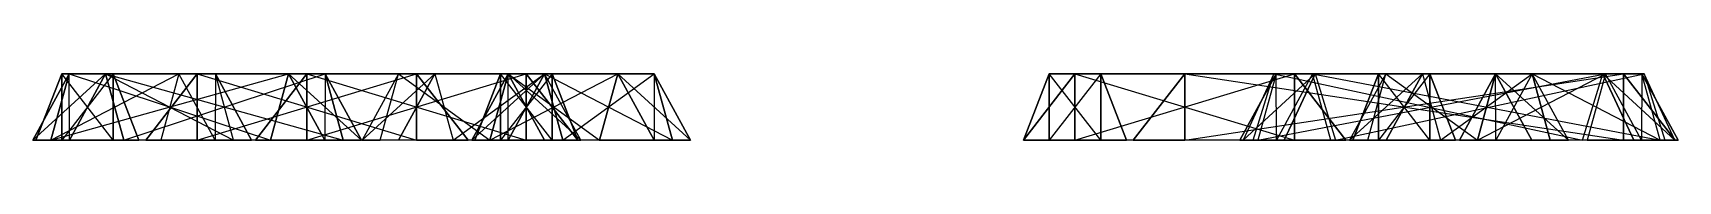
# Model space of a CAD drawing. Extents: x -3500 to 3500, y -22 to 22.
# Drawn here: x -2007.5 to -1948.7, y 19.7 to 22 of the extents above; entities that cross this region are included whole.
import ezdxf

# ---------------------------------------------------------------- set-up
doc = ezdxf.new("R2010")
doc.units = 0
doc.layers.add('UB3D', color=1, linetype='CONTINUOUS')

msp = doc.modelspace()

# ---------------------------------------------------------------- linework, layer by layer
at = {"layer": 'UB3D', "color": 2}
for points in [[(-2007.476535, 19.685039, 1282.338228), (-2006.831339, 19.685039, 1284.288346), (-2006.180315, 22.047244, 1283.640236)], [(-2006.174567, 19.685039, 1281.042008), (-2007.476535, 19.685039, 1282.338228), (-2004.878346, 22.047244, 1282.344016)], [(-2007.476535, 19.685039, 1282.338228), (-2004.878346, 22.047244, 1282.344016), (-2006.180315, 22.047244, 1283.640236)], [(-2007.476535, 19.685039, 1271.835), (-2006.180315, 22.047244, 1270.532992), (-2006.831339, 19.685039, 1269.884882)], [(-2007.476535, 19.685039, 1271.835), (-2006.174567, 19.685039, 1273.13122), (-2006.180315, 22.047244, 1270.532992)], [(-2007.476535, 19.685039, 1323.016102), (-2006.180315, 22.047244, 1321.714094), (-2006.831339, 19.685039, 1321.065984)], [(-2007.476535, 19.685039, 1323.016102), (-2006.174567, 19.685039, 1324.312323), (-2006.180315, 22.047244, 1321.714094)], [(-2006.447953, 19.685039, 1284.82937), (-2006.447953, 22.047244, 1282.992126), (-2007.366575, 19.685039, 1282.992126)], [(-2006.447953, 22.047244, 1282.992126), (-2007.366575, 19.685039, 1282.992126), (-2006.447953, 22.047244, 1271.181102)], [(-2007.366575, 19.685039, 1282.992126), (-2006.447953, 22.047244, 1271.181102), (-2007.366575, 19.685039, 1271.181102)], [(-2006.447953, 22.047244, 1271.181102), (-2007.366575, 19.685039, 1271.181102), (-2006.447953, 19.685039, 1269.343858)], [(-2006.447953, 19.685039, 1347.821496), (-2006.447953, 22.047244, 1345.984252), (-2007.366575, 19.685039, 1345.984252)], [(-2006.447953, 22.047244, 1345.984252), (-2007.366575, 19.685039, 1345.984252), (-2006.447953, 22.047244, 1322.362205)], [(-2007.366575, 19.685039, 1345.984252), (-2006.447953, 22.047244, 1322.362205), (-2007.366575, 19.685039, 1322.362205)], [(-2006.447953, 22.047244, 1322.362205), (-2007.366575, 19.685039, 1322.362205), (-2006.447953, 19.685039, 1320.524961)], [(-2006.447953, 19.685039, 1324.199449), (-2006.447953, 22.047244, 1322.362205), (-2007.366575, 19.685039, 1322.362205)], [(-2006.447953, 22.047244, 1322.362205), (-2007.366575, 19.685039, 1322.362205), (-2006.447953, 22.047244, 1318.425197)], [(-2007.366575, 19.685039, 1322.362205), (-2006.447953, 22.047244, 1318.425197), (-2007.366575, 19.685039, 1318.425197)], [(-2006.447953, 22.047244, 1318.425197), (-2007.366575, 19.685039, 1318.425197), (-2006.447953, 19.685039, 1316.587953)], [(-2006.831339, 19.685039, 1284.288346), (-2006.180315, 22.047244, 1283.640236), (-1998.992323, 19.685039, 1292.162362)], [(-2006.180315, 22.047244, 1270.532992), (-2006.831339, 19.685039, 1269.884882), (-1998.341299, 22.047244, 1262.658976)], [(-2006.831339, 19.685039, 1269.884882), (-1998.341299, 22.047244, 1262.658976), (-1998.992323, 19.685039, 1262.010866)], [(-2006.180315, 22.047244, 1321.714094), (-2006.831339, 19.685039, 1321.065984), (-2002.260787, 22.047244, 1317.777087)], [(-2006.831339, 19.685039, 1321.065984), (-2002.260787, 22.047244, 1317.777087), (-2002.911811, 19.685039, 1317.128976)], [(-2006.447953, 19.685039, 1284.82937), (-2004.610709, 19.685039, 1284.82937), (-2006.447953, 22.047244, 1282.992126)], [(-2004.610709, 19.685039, 1284.82937), (-2006.447953, 22.047244, 1282.992126), (-2004.610709, 22.047244, 1282.992126)], [(-2006.447953, 22.047244, 1282.992126), (-2004.610709, 22.047244, 1282.992126), (-2006.447953, 22.047244, 1271.181102)], [(-2004.610709, 22.047244, 1282.992126), (-2006.447953, 22.047244, 1271.181102), (-2004.610709, 22.047244, 1271.181102)], [(-2006.447953, 22.047244, 1271.181102), (-2004.610709, 22.047244, 1271.181102), (-2006.447953, 19.685039, 1269.343858)], [(-2004.610709, 22.047244, 1271.181102), (-2006.447953, 19.685039, 1269.343858), (-2004.610709, 19.685039, 1269.343858)], [(-2006.447953, 19.685039, 1347.821496), (-2004.610709, 19.685039, 1347.821496), (-2006.447953, 22.047244, 1345.984252)], [(-2004.610709, 19.685039, 1347.821496), (-2006.447953, 22.047244, 1345.984252), (-2004.610709, 22.047244, 1345.984252)], [(-2006.447953, 22.047244, 1345.984252), (-2004.610709, 22.047244, 1345.984252), (-2006.447953, 22.047244, 1322.362205)], [(-2004.610709, 22.047244, 1345.984252), (-2006.447953, 22.047244, 1322.362205), (-2004.610709, 22.047244, 1322.362205)], [(-2006.447953, 22.047244, 1322.362205), (-2004.610709, 22.047244, 1322.362205), (-2006.447953, 19.685039, 1320.524961)], [(-2004.610709, 22.047244, 1322.362205), (-2006.447953, 19.685039, 1320.524961), (-2004.610709, 19.685039, 1320.524961)], [(-2006.447953, 19.685039, 1324.199449), (-2004.610709, 19.685039, 1324.199449), (-2006.447953, 22.047244, 1322.362205)], [(-2004.610709, 19.685039, 1324.199449), (-2006.447953, 22.047244, 1322.362205), (-2004.610709, 22.047244, 1322.362205)], [(-2006.447953, 22.047244, 1322.362205), (-2004.610709, 22.047244, 1322.362205), (-2006.447953, 22.047244, 1318.425197)], [(-2004.610709, 22.047244, 1322.362205), (-2006.447953, 22.047244, 1318.425197), (-2004.610709, 22.047244, 1318.425197)], [(-2006.447953, 22.047244, 1318.425197), (-2004.610709, 22.047244, 1318.425197), (-2006.447953, 19.685039, 1316.587953)], [(-2004.610709, 22.047244, 1318.425197), (-2006.447953, 19.685039, 1316.587953), (-2004.610709, 19.685039, 1316.587953)], [(-2006.180315, 22.047244, 1283.640236), (-1998.992323, 19.685039, 1292.162362), (-1998.341299, 22.047244, 1291.514252)], [(-2004.878346, 22.047244, 1282.344016), (-2006.180315, 22.047244, 1283.640236), (-1997.039331, 22.047244, 1290.218031)], [(-2006.180315, 22.047244, 1283.640236), (-1997.039331, 22.047244, 1290.218031), (-1998.341299, 22.047244, 1291.514252)], [(-2006.174567, 19.685039, 1273.13122), (-2006.180315, 22.047244, 1270.532992), (-2004.878346, 22.047244, 1271.829213)], [(-2006.180315, 22.047244, 1270.532992), (-2004.878346, 22.047244, 1271.829213), (-1998.341299, 22.047244, 1262.658976)], [(-2006.174567, 19.685039, 1324.312323), (-2006.180315, 22.047244, 1321.714094), (-2004.878346, 22.047244, 1323.010315)], [(-2006.180315, 22.047244, 1321.714094), (-2004.878346, 22.047244, 1323.010315), (-2002.260787, 22.047244, 1317.777087)], [(-2006.174567, 19.685039, 1281.042008), (-2004.878346, 22.047244, 1282.344016), (-2004.227323, 19.685039, 1281.695906)], [(-2006.174567, 19.685039, 1273.13122), (-2004.227323, 19.685039, 1272.477323), (-2004.878346, 22.047244, 1271.829213)], [(-2006.174567, 19.685039, 1324.312323), (-2004.227323, 19.685039, 1323.658425), (-2004.878346, 22.047244, 1323.010315)], [(-2004.878346, 22.047244, 1282.344016), (-2004.227323, 19.685039, 1281.695906), (-1997.039331, 22.047244, 1290.218031)], [(-2004.227323, 19.685039, 1272.477323), (-2004.878346, 22.047244, 1271.829213), (-1996.388307, 19.685039, 1264.603307)], [(-2004.878346, 22.047244, 1271.829213), (-1996.388307, 19.685039, 1264.603307), (-1997.039331, 22.047244, 1263.955197)], [(-2004.878346, 22.047244, 1271.829213), (-1998.341299, 22.047244, 1262.658976), (-1997.039331, 22.047244, 1263.955197)], [(-2004.227323, 19.685039, 1323.658425), (-2004.878346, 22.047244, 1323.010315), (-2000.307795, 19.685039, 1319.721417)], [(-2004.878346, 22.047244, 1323.010315), (-2000.307795, 19.685039, 1319.721417), (-2000.958819, 22.047244, 1319.073307)], [(-2004.878346, 22.047244, 1323.010315), (-2002.260787, 22.047244, 1317.777087), (-2000.958819, 22.047244, 1319.073307)], [(-2004.610709, 19.685039, 1284.82937), (-2003.692087, 19.685039, 1282.992126), (-2004.610709, 22.047244, 1282.992126)], [(-2003.692087, 19.685039, 1282.992126), (-2004.610709, 22.047244, 1282.992126), (-2003.692087, 19.685039, 1271.181102)], [(-2004.610709, 22.047244, 1282.992126), (-2003.692087, 19.685039, 1271.181102), (-2004.610709, 22.047244, 1271.181102)], [(-2003.692087, 19.685039, 1271.181102), (-2004.610709, 22.047244, 1271.181102), (-2004.610709, 19.685039, 1269.343858)], [(-2004.610709, 19.685039, 1347.821496), (-2003.692087, 19.685039, 1345.984252), (-2004.610709, 22.047244, 1345.984252)], [(-2003.692087, 19.685039, 1345.984252), (-2004.610709, 22.047244, 1345.984252), (-2003.692087, 19.685039, 1322.362205)], [(-2004.610709, 22.047244, 1345.984252), (-2003.692087, 19.685039, 1322.362205), (-2004.610709, 22.047244, 1322.362205)], [(-2003.692087, 19.685039, 1322.362205), (-2004.610709, 22.047244, 1322.362205), (-2004.610709, 19.685039, 1320.524961)], [(-2004.610709, 19.685039, 1324.199449), (-2003.692087, 19.685039, 1322.362205), (-2004.610709, 22.047244, 1322.362205)], [(-2003.692087, 19.685039, 1322.362205), (-2004.610709, 22.047244, 1322.362205), (-2003.692087, 19.685039, 1318.425197)], [(-2004.610709, 22.047244, 1322.362205), (-2003.692087, 19.685039, 1318.425197), (-2004.610709, 22.047244, 1318.425197)], [(-2003.692087, 19.685039, 1318.425197), (-2004.610709, 22.047244, 1318.425197), (-2004.610709, 19.685039, 1316.587953)], [(-2004.227323, 19.685039, 1281.695906), (-1997.039331, 22.047244, 1290.218031), (-1996.388307, 19.685039, 1289.569921)], [(-2003.447047, 19.685039, 1317.506575), (-2001.609803, 22.047244, 1317.506575), (-2001.609803, 19.685039, 1316.587953)], [(-2003.447047, 19.685039, 1319.343819), (-2001.609803, 19.685039, 1320.262441), (-2001.609803, 22.047244, 1319.343819)], [(-2003.447047, 19.685039, 1317.506575), (-2003.447047, 19.685039, 1319.343819), (-2001.609803, 22.047244, 1317.506575)], [(-2003.447047, 19.685039, 1319.343819), (-2001.609803, 22.047244, 1317.506575), (-2001.609803, 22.047244, 1319.343819)], [(-2002.260787, 22.047244, 1317.777087), (-2002.911811, 19.685039, 1317.128976), (-2000.964567, 19.685039, 1316.475079)], [(-2002.260787, 22.047244, 1317.777087), (-2000.958819, 22.047244, 1319.073307), (-2000.964567, 19.685039, 1316.475079)], [(-2001.609803, 22.047244, 1317.506575), (-2001.609803, 19.685039, 1316.587953), (-1993.770787, 22.047244, 1317.506575)], [(-2001.609803, 19.685039, 1316.587953), (-1993.770787, 22.047244, 1317.506575), (-1993.770787, 19.685039, 1316.587953)], [(-2001.609803, 19.685039, 1320.262441), (-2001.609803, 22.047244, 1319.343819), (-1993.770787, 19.685039, 1320.262441)], [(-2001.609803, 22.047244, 1319.343819), (-1993.770787, 19.685039, 1320.262441), (-1993.770787, 22.047244, 1319.343819)], [(-2001.609803, 22.047244, 1317.506575), (-2001.609803, 22.047244, 1319.343819), (-1993.770787, 22.047244, 1317.506575)], [(-2001.609803, 22.047244, 1319.343819), (-1993.770787, 22.047244, 1317.506575), (-1993.770787, 22.047244, 1319.343819)], [(-2000.958819, 22.047244, 1319.073307), (-2000.964567, 19.685039, 1316.475079), (-1999.662598, 19.685039, 1317.771299)], [(-2000.307795, 19.685039, 1319.721417), (-2000.958819, 22.047244, 1319.073307), (-1999.662598, 19.685039, 1317.771299)], [(-1999.527559, 19.685039, 1289.94752), (-1997.690315, 22.047244, 1289.94752), (-1997.690315, 19.685039, 1289.028898)], [(-1999.527559, 19.685039, 1291.784764), (-1997.690315, 19.685039, 1292.703386), (-1997.690315, 22.047244, 1291.784764)], [(-1999.527559, 19.685039, 1289.94752), (-1999.527559, 19.685039, 1291.784764), (-1997.690315, 22.047244, 1289.94752)], [(-1999.527559, 19.685039, 1291.784764), (-1997.690315, 22.047244, 1289.94752), (-1997.690315, 22.047244, 1291.784764)], [(-1999.527559, 19.685039, 1262.388465), (-1997.690315, 22.047244, 1262.388465), (-1997.690315, 19.685039, 1261.469843)], [(-1999.527559, 19.685039, 1264.225709), (-1997.690315, 19.685039, 1265.144331), (-1997.690315, 22.047244, 1264.225709)], [(-1999.527559, 19.685039, 1262.388465), (-1999.527559, 19.685039, 1264.225709), (-1997.690315, 22.047244, 1262.388465)], [(-1999.527559, 19.685039, 1264.225709), (-1997.690315, 22.047244, 1262.388465), (-1997.690315, 22.047244, 1264.225709)], [(-1998.992323, 19.685039, 1292.162362), (-1998.341299, 22.047244, 1291.514252), (-1997.045079, 19.685039, 1292.81626)], [(-1998.341299, 22.047244, 1262.658976), (-1998.992323, 19.685039, 1262.010866), (-1997.045079, 19.685039, 1261.356969)], [(-1997.039331, 22.047244, 1290.218031), (-1998.341299, 22.047244, 1291.514252), (-1995.74311, 19.685039, 1291.520039)], [(-1998.341299, 22.047244, 1291.514252), (-1995.74311, 19.685039, 1291.520039), (-1997.045079, 19.685039, 1292.81626)], [(-1998.341299, 22.047244, 1262.658976), (-1997.039331, 22.047244, 1263.955197), (-1997.045079, 19.685039, 1261.356969)], [(-1997.690315, 22.047244, 1289.94752), (-1997.690315, 19.685039, 1289.028898), (-1989.851299, 22.047244, 1289.94752)], [(-1997.690315, 19.685039, 1289.028898), (-1989.851299, 22.047244, 1289.94752), (-1989.851299, 19.685039, 1289.028898)], [(-1997.690315, 19.685039, 1292.703386), (-1997.690315, 22.047244, 1291.784764), (-1989.851299, 19.685039, 1292.703386)], [(-1997.690315, 22.047244, 1291.784764), (-1989.851299, 19.685039, 1292.703386), (-1989.851299, 22.047244, 1291.784764)], [(-1997.690315, 22.047244, 1289.94752), (-1997.690315, 22.047244, 1291.784764), (-1989.851299, 22.047244, 1289.94752)], [(-1997.690315, 22.047244, 1291.784764), (-1989.851299, 22.047244, 1289.94752), (-1989.851299, 22.047244, 1291.784764)], [(-1997.690315, 22.047244, 1262.388465), (-1997.690315, 19.685039, 1261.469843), (-1989.851299, 22.047244, 1262.388465)], [(-1997.690315, 19.685039, 1261.469843), (-1989.851299, 22.047244, 1262.388465), (-1989.851299, 19.685039, 1261.469843)], [(-1997.690315, 19.685039, 1265.144331), (-1997.690315, 22.047244, 1264.225709), (-1989.851299, 19.685039, 1265.144331)], [(-1997.690315, 22.047244, 1264.225709), (-1989.851299, 19.685039, 1265.144331), (-1989.851299, 22.047244, 1264.225709)], [(-1997.690315, 22.047244, 1262.388465), (-1997.690315, 22.047244, 1264.225709), (-1989.851299, 22.047244, 1262.388465)], [(-1997.690315, 22.047244, 1264.225709), (-1989.851299, 22.047244, 1262.388465), (-1989.851299, 22.047244, 1264.225709)], [(-1997.039331, 22.047244, 1263.955197), (-1997.045079, 19.685039, 1261.356969), (-1995.74311, 19.685039, 1262.653189)], [(-1997.039331, 22.047244, 1290.218031), (-1996.388307, 19.685039, 1289.569921), (-1995.74311, 19.685039, 1291.520039)], [(-1996.388307, 19.685039, 1264.603307), (-1997.039331, 22.047244, 1263.955197), (-1995.74311, 19.685039, 1262.653189)], [(-1995.717992, 19.685039, 1317.77126), (-1995.072795, 19.685039, 1319.721417), (-1994.421772, 22.047244, 1319.073268)], [(-1994.416024, 19.685039, 1316.475118), (-1995.717992, 19.685039, 1317.77126), (-1993.119803, 22.047244, 1317.777126)], [(-1995.717992, 19.685039, 1317.77126), (-1993.119803, 22.047244, 1317.777126), (-1994.421772, 22.047244, 1319.073268)], [(-1995.072795, 19.685039, 1319.721417), (-1994.421772, 22.047244, 1319.073268), (-1991.153307, 19.685039, 1323.658425)], [(-1994.421772, 22.047244, 1319.073268), (-1991.153307, 19.685039, 1323.658425), (-1990.502283, 22.047244, 1323.010276)], [(-1993.119803, 22.047244, 1317.777126), (-1994.421772, 22.047244, 1319.073268), (-1989.200315, 22.047244, 1321.714134)], [(-1994.421772, 22.047244, 1319.073268), (-1989.200315, 22.047244, 1321.714134), (-1990.502283, 22.047244, 1323.010276)], [(-1994.416024, 19.685039, 1316.475118), (-1993.119803, 22.047244, 1317.777126), (-1992.46878, 19.685039, 1317.128976)], [(-1993.770787, 22.047244, 1317.506575), (-1993.770787, 19.685039, 1316.587953), (-1991.933543, 19.685039, 1317.506575)], [(-1993.770787, 19.685039, 1320.262441), (-1993.770787, 22.047244, 1319.343819), (-1991.933543, 19.685039, 1319.343819)], [(-1993.770787, 22.047244, 1317.506575), (-1993.770787, 22.047244, 1319.343819), (-1991.933543, 19.685039, 1317.506575)], [(-1993.770787, 22.047244, 1319.343819), (-1991.933543, 19.685039, 1317.506575), (-1991.933543, 19.685039, 1319.343819)], [(-1993.119803, 22.047244, 1317.777126), (-1992.46878, 19.685039, 1317.128976), (-1989.200315, 22.047244, 1321.714134)], [(-1992.46878, 19.685039, 1317.128976), (-1989.200315, 22.047244, 1321.714134), (-1988.549291, 19.685039, 1321.065984)], [(-1991.798504, 19.685039, 1291.520039), (-1990.502283, 22.047244, 1290.218031), (-1991.153307, 19.685039, 1289.569921)], [(-1991.798504, 19.685039, 1291.520039), (-1990.496535, 19.685039, 1292.81626), (-1990.502283, 22.047244, 1290.218031)], [(-1991.798504, 19.685039, 1262.653189), (-1991.153307, 19.685039, 1264.603307), (-1990.502283, 22.047244, 1263.955197)], [(-1990.496535, 19.685039, 1261.356969), (-1991.798504, 19.685039, 1262.653189), (-1989.200315, 22.047244, 1262.658976)], [(-1991.798504, 19.685039, 1262.653189), (-1989.200315, 22.047244, 1262.658976), (-1990.502283, 22.047244, 1263.955197)], [(-1990.769921, 19.685039, 1347.821496), (-1990.769921, 22.047244, 1345.984252), (-1991.688543, 19.685039, 1345.984252)], [(-1990.769921, 22.047244, 1345.984252), (-1991.688543, 19.685039, 1345.984252), (-1990.769921, 22.047244, 1322.362205)], [(-1991.688543, 19.685039, 1345.984252), (-1990.769921, 22.047244, 1322.362205), (-1991.688543, 19.685039, 1322.362205)], [(-1990.769921, 22.047244, 1322.362205), (-1991.688543, 19.685039, 1322.362205), (-1990.769921, 19.685039, 1320.524961)], [(-1990.502283, 22.047244, 1290.218031), (-1991.153307, 19.685039, 1289.569921), (-1986.582756, 22.047244, 1286.281024)], [(-1991.153307, 19.685039, 1289.569921), (-1986.582756, 22.047244, 1286.281024), (-1987.23378, 19.685039, 1285.632913)], [(-1991.153307, 19.685039, 1264.603307), (-1990.502283, 22.047244, 1263.955197), (-1987.23378, 19.685039, 1268.540315)], [(-1991.153307, 19.685039, 1323.658425), (-1990.502283, 22.047244, 1323.010276), (-1989.206063, 19.685039, 1324.312283)], [(-1990.769921, 19.685039, 1347.821496), (-1988.932677, 19.685039, 1347.821496), (-1990.769921, 22.047244, 1345.984252)], [(-1988.932677, 19.685039, 1347.821496), (-1990.769921, 22.047244, 1345.984252), (-1988.932677, 22.047244, 1345.984252)], [(-1990.769921, 22.047244, 1345.984252), (-1988.932677, 22.047244, 1345.984252), (-1990.769921, 22.047244, 1322.362205)], [(-1988.932677, 22.047244, 1345.984252), (-1990.769921, 22.047244, 1322.362205), (-1988.932677, 22.047244, 1322.362205)], [(-1990.769921, 22.047244, 1322.362205), (-1988.932677, 22.047244, 1322.362205), (-1990.769921, 19.685039, 1320.524961)], [(-1988.932677, 22.047244, 1322.362205), (-1990.769921, 19.685039, 1320.524961), (-1988.932677, 19.685039, 1320.524961)], [(-1990.496535, 19.685039, 1292.81626), (-1990.502283, 22.047244, 1290.218031), (-1989.200315, 22.047244, 1291.514252)], [(-1990.502283, 22.047244, 1290.218031), (-1989.200315, 22.047244, 1291.514252), (-1986.582756, 22.047244, 1286.281024)], [(-1990.502283, 22.047244, 1263.955197), (-1987.23378, 19.685039, 1268.540315), (-1986.582756, 22.047244, 1267.892205)], [(-1989.200315, 22.047244, 1262.658976), (-1990.502283, 22.047244, 1263.955197), (-1985.280787, 22.047244, 1266.595984)], [(-1990.502283, 22.047244, 1263.955197), (-1985.280787, 22.047244, 1266.595984), (-1986.582756, 22.047244, 1267.892205)], [(-1989.200315, 22.047244, 1321.714134), (-1990.502283, 22.047244, 1323.010276), (-1987.904094, 19.685039, 1323.016142)], [(-1990.502283, 22.047244, 1323.010276), (-1987.904094, 19.685039, 1323.016142), (-1989.206063, 19.685039, 1324.312283)], [(-1990.496535, 19.685039, 1292.81626), (-1988.549291, 19.685039, 1292.162362), (-1989.200315, 22.047244, 1291.514252)], [(-1990.496535, 19.685039, 1261.356969), (-1989.200315, 22.047244, 1262.658976), (-1988.549291, 19.685039, 1262.010866)], [(-1989.851299, 22.047244, 1289.94752), (-1989.851299, 19.685039, 1289.028898), (-1988.014055, 19.685039, 1289.94752)], [(-1989.851299, 19.685039, 1292.703386), (-1989.851299, 22.047244, 1291.784764), (-1988.014055, 19.685039, 1291.784764)], [(-1989.851299, 22.047244, 1289.94752), (-1989.851299, 22.047244, 1291.784764), (-1988.014055, 19.685039, 1289.94752)], [(-1989.851299, 22.047244, 1291.784764), (-1988.014055, 19.685039, 1289.94752), (-1988.014055, 19.685039, 1291.784764)], [(-1989.851299, 22.047244, 1262.388465), (-1989.851299, 19.685039, 1261.469843), (-1988.014055, 19.685039, 1262.388465)], [(-1989.851299, 19.685039, 1265.144331), (-1989.851299, 22.047244, 1264.225709), (-1988.014055, 19.685039, 1264.225709)], [(-1989.851299, 22.047244, 1262.388465), (-1989.851299, 22.047244, 1264.225709), (-1988.014055, 19.685039, 1262.388465)], [(-1989.851299, 22.047244, 1264.225709), (-1988.014055, 19.685039, 1262.388465), (-1988.014055, 19.685039, 1264.225709)], [(-1988.549291, 19.685039, 1292.162362), (-1989.200315, 22.047244, 1291.514252), (-1984.629764, 19.685039, 1288.225354)], [(-1989.200315, 22.047244, 1291.514252), (-1984.629764, 19.685039, 1288.225354), (-1985.280787, 22.047244, 1287.577244)], [(-1989.200315, 22.047244, 1291.514252), (-1986.582756, 22.047244, 1286.281024), (-1985.280787, 22.047244, 1287.577244)], [(-1989.200315, 22.047244, 1262.658976), (-1988.549291, 19.685039, 1262.010866), (-1985.280787, 22.047244, 1266.595984)], [(-1989.200315, 22.047244, 1321.714134), (-1988.549291, 19.685039, 1321.065984), (-1987.904094, 19.685039, 1323.016142)], [(-1988.932677, 19.685039, 1347.821496), (-1988.014055, 19.685039, 1345.984252), (-1988.932677, 22.047244, 1345.984252)], [(-1988.014055, 19.685039, 1345.984252), (-1988.932677, 22.047244, 1345.984252), (-1988.014055, 19.685039, 1322.362205)], [(-1988.932677, 22.047244, 1345.984252), (-1988.014055, 19.685039, 1322.362205), (-1988.932677, 22.047244, 1322.362205)], [(-1988.014055, 19.685039, 1322.362205), (-1988.932677, 22.047244, 1322.362205), (-1988.932677, 19.685039, 1320.524961)], [(-1988.549291, 19.685039, 1262.010866), (-1985.280787, 22.047244, 1266.595984), (-1984.629764, 19.685039, 1265.947874)], [(-1986.582756, 22.047244, 1286.281024), (-1987.23378, 19.685039, 1285.632913), (-1985.286535, 19.685039, 1284.979016)], [(-1987.23378, 19.685039, 1268.540315), (-1986.582756, 22.047244, 1267.892205), (-1985.286535, 19.685039, 1269.194213)], [(-1986.582756, 22.047244, 1286.281024), (-1985.280787, 22.047244, 1287.577244), (-1985.286535, 19.685039, 1284.979016)], [(-1985.280787, 22.047244, 1266.595984), (-1986.582756, 22.047244, 1267.892205), (-1983.984567, 19.685039, 1267.897992)], [(-1986.582756, 22.047244, 1267.892205), (-1983.984567, 19.685039, 1267.897992), (-1985.286535, 19.685039, 1269.194213)], [(-1985.280787, 22.047244, 1287.577244), (-1985.286535, 19.685039, 1284.979016), (-1983.984567, 19.685039, 1286.275236)], [(-1984.629764, 19.685039, 1288.225354), (-1985.280787, 22.047244, 1287.577244), (-1983.984567, 19.685039, 1286.275236)], [(-1985.280787, 22.047244, 1266.595984), (-1984.629764, 19.685039, 1265.947874), (-1983.984567, 19.685039, 1267.897992)], [(-1972.090984, 19.685039, 1274.199488), (-1970.25374, 22.047244, 1274.199488), (-1970.25374, 19.685039, 1273.280866)], [(-1972.090984, 19.685039, 1276.036732), (-1970.25374, 19.685039, 1276.955354), (-1970.25374, 22.047244, 1276.036732)], [(-1972.090984, 19.685039, 1274.199488), (-1972.090984, 19.685039, 1276.036732), (-1970.25374, 22.047244, 1274.199488)], [(-1972.090984, 19.685039, 1276.036732), (-1970.25374, 22.047244, 1274.199488), (-1970.25374, 22.047244, 1276.036732)], [(-1971.172362, 19.685039, 1292.703386), (-1971.172362, 22.047244, 1290.866142), (-1972.090984, 19.685039, 1290.866142)], [(-1971.172362, 22.047244, 1290.866142), (-1972.090984, 19.685039, 1290.866142), (-1971.172362, 22.047244, 1251.496063)], [(-1972.090984, 19.685039, 1290.866142), (-1971.172362, 22.047244, 1251.496063), (-1972.090984, 19.685039, 1251.496063)], [(-1971.172362, 22.047244, 1251.496063), (-1972.090984, 19.685039, 1251.496063), (-1971.172362, 19.685039, 1249.658819)], [(-1971.172362, 19.685039, 1292.703386), (-1969.335118, 19.685039, 1292.703386), (-1971.172362, 22.047244, 1290.866142)], [(-1969.335118, 19.685039, 1292.703386), (-1971.172362, 22.047244, 1290.866142), (-1969.335118, 22.047244, 1290.866142)], [(-1971.172362, 22.047244, 1290.866142), (-1969.335118, 22.047244, 1290.866142), (-1971.172362, 22.047244, 1251.496063)], [(-1969.335118, 22.047244, 1290.866142), (-1971.172362, 22.047244, 1251.496063), (-1969.335118, 22.047244, 1251.496063)], [(-1971.172362, 22.047244, 1251.496063), (-1969.335118, 22.047244, 1251.496063), (-1971.172362, 19.685039, 1249.658819)], [(-1969.335118, 22.047244, 1251.496063), (-1971.172362, 19.685039, 1249.658819), (-1969.335118, 19.685039, 1249.658819)], [(-1970.25374, 22.047244, 1274.199488), (-1970.25374, 19.685039, 1273.280866), (-1962.414724, 22.047244, 1274.199488)], [(-1970.25374, 19.685039, 1273.280866), (-1962.414724, 22.047244, 1274.199488), (-1962.414724, 19.685039, 1273.280866)], [(-1970.25374, 19.685039, 1276.955354), (-1970.25374, 22.047244, 1276.036732), (-1962.414724, 19.685039, 1276.955354)], [(-1970.25374, 22.047244, 1276.036732), (-1962.414724, 19.685039, 1276.955354), (-1962.414724, 22.047244, 1276.036732)], [(-1970.25374, 22.047244, 1274.199488), (-1970.25374, 22.047244, 1276.036732), (-1962.414724, 22.047244, 1274.199488)], [(-1970.25374, 22.047244, 1276.036732), (-1962.414724, 22.047244, 1274.199488), (-1962.414724, 22.047244, 1276.036732)], [(-1969.335118, 19.685039, 1292.703386), (-1968.416496, 19.685039, 1290.866142), (-1969.335118, 22.047244, 1290.866142)], [(-1968.416496, 19.685039, 1290.866142), (-1969.335118, 22.047244, 1290.866142), (-1968.416496, 19.685039, 1251.496063)], [(-1969.335118, 22.047244, 1290.866142), (-1968.416496, 19.685039, 1251.496063), (-1969.335118, 22.047244, 1251.496063)], [(-1968.416496, 19.685039, 1251.496063), (-1969.335118, 22.047244, 1251.496063), (-1969.335118, 19.685039, 1249.658819)], [(-1968.171457, 19.685039, 1317.506575), (-1966.334213, 22.047244, 1317.506575), (-1966.334213, 19.685039, 1316.587953)], [(-1968.171457, 19.685039, 1319.343819), (-1966.334213, 19.685039, 1320.262441), (-1966.334213, 22.047244, 1319.343819)], [(-1968.171457, 19.685039, 1317.506575), (-1968.171457, 19.685039, 1319.343819), (-1966.334213, 22.047244, 1317.506575)], [(-1968.171457, 19.685039, 1319.343819), (-1966.334213, 22.047244, 1317.506575), (-1966.334213, 22.047244, 1319.343819)], [(-1966.334213, 22.047244, 1317.506575), (-1966.334213, 19.685039, 1316.587953), (-1950.656181, 22.047244, 1317.506575)], [(-1966.334213, 19.685039, 1316.587953), (-1950.656181, 22.047244, 1317.506575), (-1950.656181, 19.685039, 1316.587953)], [(-1966.334213, 19.685039, 1320.262441), (-1966.334213, 22.047244, 1319.343819), (-1950.656181, 19.685039, 1320.262441)], [(-1966.334213, 22.047244, 1319.343819), (-1950.656181, 19.685039, 1320.262441), (-1950.656181, 22.047244, 1319.343819)], [(-1966.334213, 22.047244, 1317.506575), (-1966.334213, 22.047244, 1319.343819), (-1950.656181, 22.047244, 1317.506575)], [(-1966.334213, 22.047244, 1319.343819), (-1950.656181, 22.047244, 1317.506575), (-1950.656181, 22.047244, 1319.343819)], [(-1964.361929, 19.685039, 1275.772008), (-1963.065709, 22.047244, 1274.47), (-1963.716732, 19.685039, 1273.82189)], [(-1964.361929, 19.685039, 1275.772008), (-1963.059961, 19.685039, 1277.068228), (-1963.065709, 22.047244, 1274.47)], [(-1964.249961, 19.685039, 1274.195551), (-1963.88685, 19.685039, 1276.217283), (-1963.150787, 22.047244, 1275.667677)], [(-1962.777835, 19.685039, 1273.096417), (-1964.249961, 19.685039, 1274.195551), (-1961.678661, 22.047244, 1274.568543)], [(-1964.249961, 19.685039, 1274.195551), (-1961.678661, 22.047244, 1274.568543), (-1963.150787, 22.047244, 1275.667677)], [(-1963.88685, 19.685039, 1276.217283), (-1963.150787, 22.047244, 1275.667677), (-1952.128307, 19.685039, 1291.965315)], [(-1963.065709, 22.047244, 1274.47), (-1963.716732, 19.685039, 1273.82189), (-1951.307165, 22.047244, 1262.658976)], [(-1963.716732, 19.685039, 1273.82189), (-1951.307165, 22.047244, 1262.658976), (-1951.958189, 19.685039, 1262.010866)], [(-1963.150787, 22.047244, 1275.667677), (-1952.128307, 19.685039, 1291.965315), (-1951.392244, 22.047244, 1291.415709)], [(-1961.678661, 22.047244, 1274.568543), (-1963.150787, 22.047244, 1275.667677), (-1949.920118, 22.047244, 1290.316575)], [(-1963.150787, 22.047244, 1275.667677), (-1949.920118, 22.047244, 1290.316575), (-1951.392244, 22.047244, 1291.415709)], [(-1963.059961, 19.685039, 1277.068228), (-1963.065709, 22.047244, 1274.47), (-1961.76374, 22.047244, 1275.76622)], [(-1963.065709, 22.047244, 1274.47), (-1961.76374, 22.047244, 1275.76622), (-1951.307165, 22.047244, 1262.658976)], [(-1963.059961, 19.685039, 1277.068228), (-1961.112717, 19.685039, 1276.414331), (-1961.76374, 22.047244, 1275.76622)], [(-1962.777835, 19.685039, 1273.096417), (-1961.678661, 22.047244, 1274.568543), (-1960.942598, 19.685039, 1274.018937)], [(-1962.414724, 22.047244, 1274.199488), (-1962.414724, 19.685039, 1273.280866), (-1960.57748, 19.685039, 1274.199488)], [(-1962.414724, 19.685039, 1276.955354), (-1962.414724, 22.047244, 1276.036732), (-1960.57748, 19.685039, 1276.036732)], [(-1962.414724, 22.047244, 1274.199488), (-1962.414724, 22.047244, 1276.036732), (-1960.57748, 19.685039, 1274.199488)], [(-1962.414724, 22.047244, 1276.036732), (-1960.57748, 19.685039, 1274.199488), (-1960.57748, 19.685039, 1276.036732)], [(-1961.112717, 19.685039, 1276.414331), (-1961.76374, 22.047244, 1275.76622), (-1949.354173, 19.685039, 1264.603307)], [(-1961.76374, 22.047244, 1275.76622), (-1949.354173, 19.685039, 1264.603307), (-1950.005197, 22.047244, 1263.955197)], [(-1961.76374, 22.047244, 1275.76622), (-1951.307165, 22.047244, 1262.658976), (-1950.005197, 22.047244, 1263.955197)], [(-1961.678661, 22.047244, 1274.568543), (-1960.942598, 19.685039, 1274.018937), (-1949.920118, 22.047244, 1290.316575)], [(-1960.942598, 19.685039, 1274.018937), (-1949.920118, 22.047244, 1290.316575), (-1949.184055, 19.685039, 1289.766969)], [(-1960.442402, 19.685039, 1341.393307), (-1959.797205, 19.685039, 1343.343465), (-1959.146181, 22.047244, 1342.695315)], [(-1959.140433, 19.685039, 1340.097165), (-1960.442402, 19.685039, 1341.393307), (-1957.844213, 22.047244, 1341.399173)], [(-1960.442402, 19.685039, 1341.393307), (-1957.844213, 22.047244, 1341.399173), (-1959.146181, 22.047244, 1342.695315)], [(-1959.413819, 19.685039, 1343.884488), (-1959.413819, 22.047244, 1342.047244), (-1960.332441, 19.685039, 1342.047244)], [(-1959.413819, 22.047244, 1342.047244), (-1960.332441, 19.685039, 1342.047244), (-1959.413819, 22.047244, 1306.614173)], [(-1960.332441, 19.685039, 1342.047244), (-1959.413819, 22.047244, 1306.614173), (-1960.332441, 19.685039, 1306.614173)], [(-1959.413819, 22.047244, 1306.614173), (-1960.332441, 19.685039, 1306.614173), (-1959.413819, 19.685039, 1304.776929)], [(-1959.797205, 19.685039, 1343.343465), (-1959.146181, 22.047244, 1342.695315), (-1955.877717, 19.685039, 1347.280472)], [(-1959.413819, 19.685039, 1343.884488), (-1957.576575, 19.685039, 1343.884488), (-1959.413819, 22.047244, 1342.047244)], [(-1957.576575, 19.685039, 1343.884488), (-1959.413819, 22.047244, 1342.047244), (-1957.576575, 22.047244, 1342.047244)], [(-1959.413819, 22.047244, 1342.047244), (-1957.576575, 22.047244, 1342.047244), (-1959.413819, 22.047244, 1306.614173)], [(-1957.576575, 22.047244, 1342.047244), (-1959.413819, 22.047244, 1306.614173), (-1957.576575, 22.047244, 1306.614173)], [(-1959.413819, 22.047244, 1306.614173), (-1957.576575, 22.047244, 1306.614173), (-1959.413819, 19.685039, 1304.776929)], [(-1957.576575, 22.047244, 1306.614173), (-1959.413819, 19.685039, 1304.776929), (-1957.576575, 19.685039, 1304.776929)], [(-1959.146181, 22.047244, 1342.695315), (-1955.877717, 19.685039, 1347.280472), (-1955.226693, 22.047244, 1346.632323)], [(-1957.844213, 22.047244, 1341.399173), (-1959.146181, 22.047244, 1342.695315), (-1953.924724, 22.047244, 1345.336181)], [(-1959.146181, 22.047244, 1342.695315), (-1953.924724, 22.047244, 1345.336181), (-1955.226693, 22.047244, 1346.632323)], [(-1959.140433, 19.685039, 1340.097165), (-1957.844213, 22.047244, 1341.399173), (-1957.193189, 19.685039, 1340.751024)], [(-1957.844213, 22.047244, 1341.399173), (-1957.193189, 19.685039, 1340.751024), (-1953.924724, 22.047244, 1345.336181)], [(-1957.576575, 19.685039, 1343.884488), (-1956.657953, 19.685039, 1342.047244), (-1957.576575, 22.047244, 1342.047244)], [(-1956.657953, 19.685039, 1342.047244), (-1957.576575, 22.047244, 1342.047244), (-1956.657953, 19.685039, 1306.614173)], [(-1957.576575, 22.047244, 1342.047244), (-1956.657953, 19.685039, 1306.614173), (-1957.576575, 22.047244, 1306.614173)], [(-1956.657953, 19.685039, 1306.614173), (-1957.576575, 22.047244, 1306.614173), (-1957.576575, 19.685039, 1304.776929)], [(-1957.193189, 19.685039, 1340.751024), (-1953.924724, 22.047244, 1345.336181), (-1953.273701, 19.685039, 1344.688031)], [(-1956.522913, 19.685039, 1346.63815), (-1955.226693, 22.047244, 1345.336142), (-1955.877717, 19.685039, 1344.688031)], [(-1956.522913, 19.685039, 1346.63815), (-1955.220945, 19.685039, 1347.93437), (-1955.226693, 22.047244, 1345.336142)], [(-1955.226693, 22.047244, 1345.336142), (-1955.877717, 19.685039, 1344.688031), (-1951.307165, 22.047244, 1341.399134)], [(-1955.877717, 19.685039, 1344.688031), (-1951.307165, 22.047244, 1341.399134), (-1951.958189, 19.685039, 1340.751024)], [(-1955.877717, 19.685039, 1347.280472), (-1955.226693, 22.047244, 1346.632323), (-1953.930472, 19.685039, 1347.934331)], [(-1955.220945, 19.685039, 1347.93437), (-1955.226693, 22.047244, 1345.336142), (-1953.924724, 22.047244, 1346.632362)], [(-1955.226693, 22.047244, 1345.336142), (-1953.924724, 22.047244, 1346.632362), (-1951.307165, 22.047244, 1341.399134)], [(-1953.924724, 22.047244, 1345.336181), (-1955.226693, 22.047244, 1346.632323), (-1952.628504, 19.685039, 1346.638189)], [(-1955.226693, 22.047244, 1346.632323), (-1952.628504, 19.685039, 1346.638189), (-1953.930472, 19.685039, 1347.934331)], [(-1955.220945, 19.685039, 1347.93437), (-1953.273701, 19.685039, 1347.280472), (-1953.924724, 22.047244, 1346.632362)], [(-1953.273701, 19.685039, 1347.280472), (-1953.924724, 22.047244, 1346.632362), (-1949.354173, 19.685039, 1343.343465)], [(-1953.924724, 22.047244, 1346.632362), (-1949.354173, 19.685039, 1343.343465), (-1950.005197, 22.047244, 1342.695354)], [(-1953.924724, 22.047244, 1346.632362), (-1951.307165, 22.047244, 1341.399134), (-1950.005197, 22.047244, 1342.695354)], [(-1953.924724, 22.047244, 1345.336181), (-1953.273701, 19.685039, 1344.688031), (-1952.628504, 19.685039, 1346.638189)], [(-1952.128307, 19.685039, 1291.965315), (-1951.392244, 22.047244, 1291.415709), (-1950.293071, 19.685039, 1292.887835)], [(-1951.307165, 22.047244, 1262.658976), (-1951.958189, 19.685039, 1262.010866), (-1950.010945, 19.685039, 1261.356969)], [(-1951.307165, 22.047244, 1341.399134), (-1951.958189, 19.685039, 1340.751024), (-1950.010945, 19.685039, 1340.097126)], [(-1949.920118, 22.047244, 1290.316575), (-1951.392244, 22.047244, 1291.415709), (-1948.820945, 19.685039, 1291.788701)], [(-1951.392244, 22.047244, 1291.415709), (-1948.820945, 19.685039, 1291.788701), (-1950.293071, 19.685039, 1292.887835)], [(-1951.307165, 22.047244, 1262.658976), (-1950.005197, 22.047244, 1263.955197), (-1950.010945, 19.685039, 1261.356969)], [(-1951.307165, 22.047244, 1341.399134), (-1950.005197, 22.047244, 1342.695354), (-1950.010945, 19.685039, 1340.097126)], [(-1950.656181, 22.047244, 1317.506575), (-1950.656181, 19.685039, 1316.587953), (-1948.818937, 19.685039, 1317.506575)], [(-1950.656181, 19.685039, 1320.262441), (-1950.656181, 22.047244, 1319.343819), (-1948.818937, 19.685039, 1319.343819)], [(-1950.656181, 22.047244, 1317.506575), (-1950.656181, 22.047244, 1319.343819), (-1948.818937, 19.685039, 1317.506575)], [(-1950.656181, 22.047244, 1319.343819), (-1948.818937, 19.685039, 1317.506575), (-1948.818937, 19.685039, 1319.343819)], [(-1950.005197, 22.047244, 1263.955197), (-1950.010945, 19.685039, 1261.356969), (-1948.708976, 19.685039, 1262.653189)], [(-1950.005197, 22.047244, 1342.695354), (-1950.010945, 19.685039, 1340.097126), (-1948.708976, 19.685039, 1341.393346)], [(-1949.354173, 19.685039, 1264.603307), (-1950.005197, 22.047244, 1263.955197), (-1948.708976, 19.685039, 1262.653189)], [(-1949.354173, 19.685039, 1343.343465), (-1950.005197, 22.047244, 1342.695354), (-1948.708976, 19.685039, 1341.393346)], [(-1949.920118, 22.047244, 1290.316575), (-1949.184055, 19.685039, 1289.766969), (-1948.820945, 19.685039, 1291.788701)]]:
    msp.add_3dface(points, dxfattribs=at)

doc.saveas('drawing.dxf')
